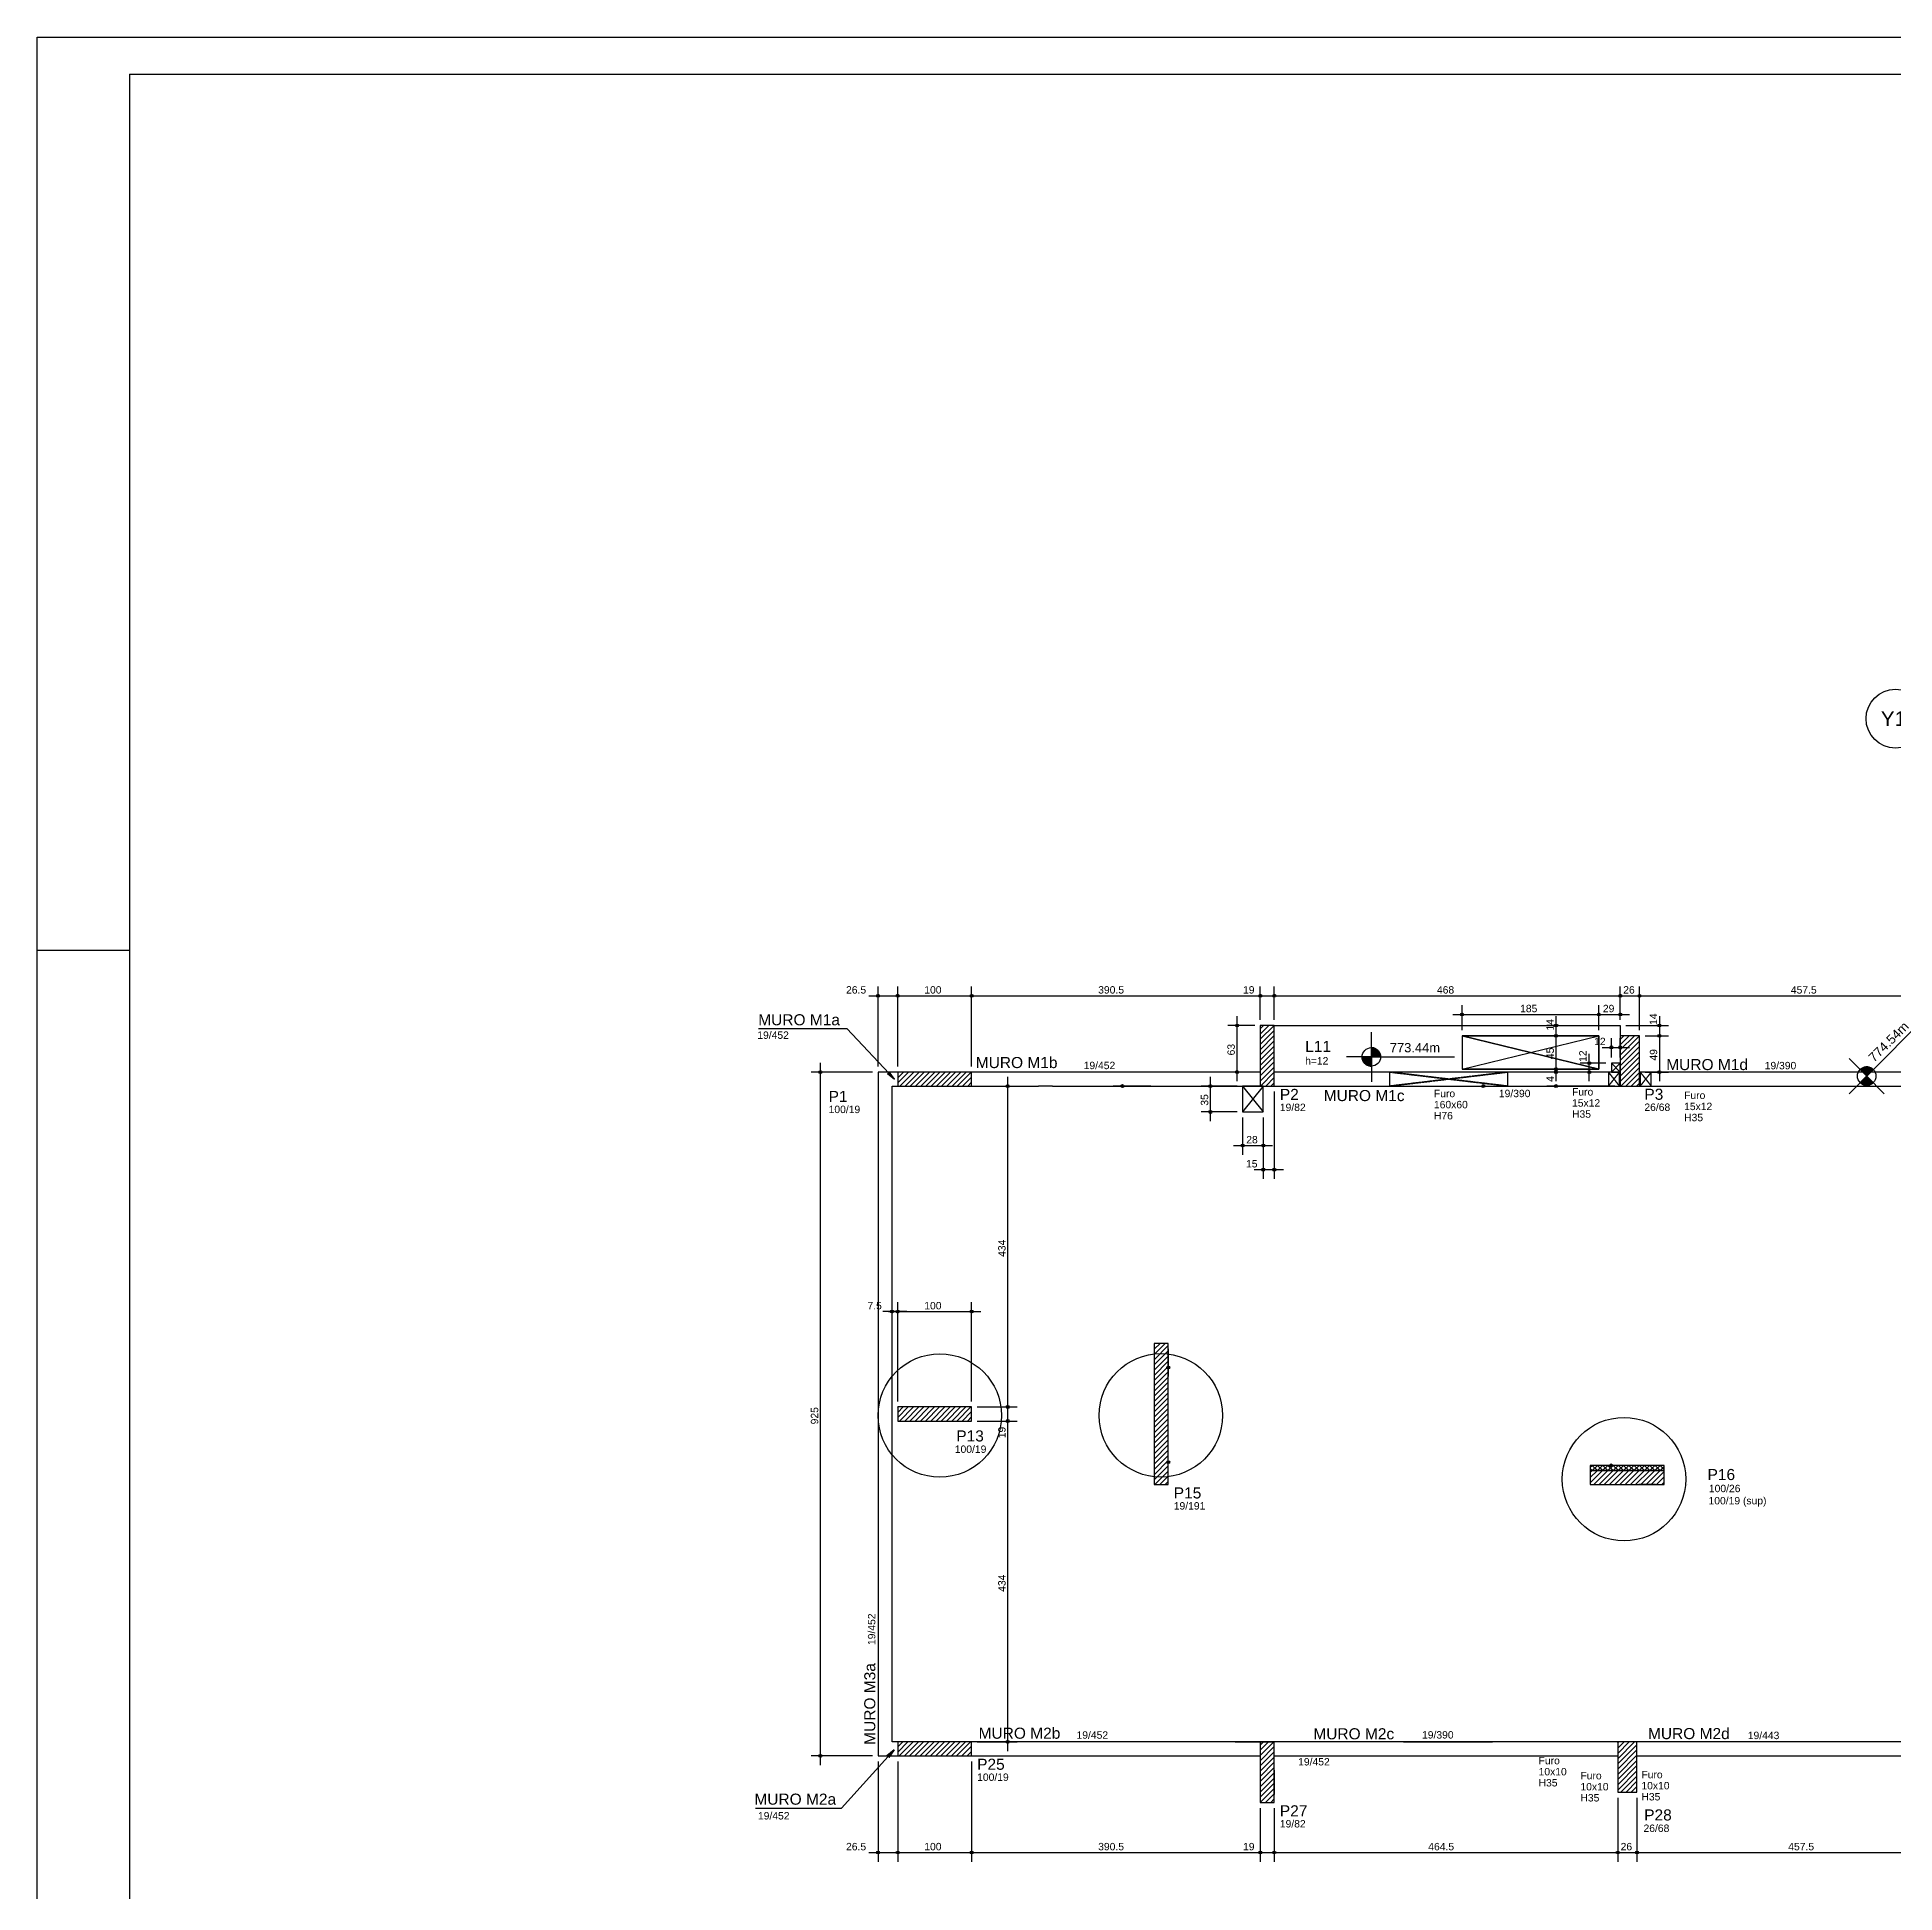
# Model space of a CAD drawing. Header units: millimetres. Extents: x 1659 to 9159, y 667 to 9133.
# Drawn here: x 1659 to 4172, y 6624 to 9133 of the extents above; entities that cross this region are included whole.
import ezdxf

# ---------------------------------------------------------------- set-up
doc = ezdxf.new("R2010")
doc.units = ezdxf.units.MM
doc.linetypes.add('ESTILO_TQS_0001', pattern=[1, 0.7, -0.3])
for name, color, linetype in [('1', 1, 'Continuous'), ('2', 2, 'Continuous'), ('3', 3, 'Continuous'), ('4', 4, 'Continuous'), ('6', 6, 'Continuous'), ('8', 8, 'Continuous'), ('Painéis', 200, 'Continuous')]:
    doc.layers.add(name, color=color, linetype=linetype)
doc.styles.get("Standard").update_dxf_attribs({"font": 'arial.ttf'})

msp = doc.modelspace()

# ---------------------------------------------------------------- linework, layer by layer
at = {"layer": '1', "linetype": 'Continuous'}
for p, q in [((1658.57, 4928.49), (1658.57, 9133.49)), ((1658.57, 9133.49), (9158.57, 9133.49)), ((1658.57, 7898.49), (1783.57, 7898.49)), ((2796.17, 7741.22), (2796.17, 7849.38)), ((2822.67, 7741.22), (2822.67, 7849.38)), ((2822.67, 7741.22), (2822.67, 7849.38)), ((2922.67, 7741.22), (2922.67, 7849.38)), ((2922.67, 7741.22), (2922.67, 7849.38)), ((3313.17, 7804.22), (3313.17, 7849.38)), ((3313.17, 7804.22), (3313.17, 7849.38)), ((3332.17, 7804.22), (3332.17, 7849.38)), ((3332.17, 7804.22), (3332.17, 7849.38)), ((3800.17, 7804.22), (3800.17, 7849.38)), ((3800.17, 7804.22), (3800.17, 7849.38)), ((3826.17, 7790.22), (3826.17, 7849.38)), ((3826.17, 7790.22), (3826.17, 7849.38)), ((2783.67, 7836.88), (2835.17, 7836.88)), ((2810.17, 7836.88), (2935.17, 7836.88)), ((2910.17, 7836.88), (3325.67, 7836.88)), ((3300.67, 7836.88), (3344.67, 7836.88)), ((3319.67, 7836.88), (3812.67, 7836.88)), ((3586.17, 7790.22), (3586.17, 7824.15)), ((3771.17, 7790.22), (3771.17, 7824.15)), ((3771.17, 7790.22), (3771.17, 7824.15)), ((3787.67, 7836.88), (3838.67, 7836.88)), ((3800.17, 7804.22), (3800.17, 7824.15)), ((3813.67, 7836.88), (4296.17, 7836.88)), ((3305.67, 7796.72), (3269.24, 7796.72)), ((3281.74, 7721.22), (3281.74, 7809.22)), ((3313.17, 7778.1), (3331.78, 7796.72)), ((3313.17, 7785.18), (3324.71, 7796.72)), ((3313.17, 7792.25), (3317.64, 7796.72)), ((3313.17, 7796.72), (3313.17, 7796.72)), ((3313.17, 7796.72), (3313.17, 7796.72)), ((3313.17, 7796.72), (3313.17, 7796.72)), ((3332.16, 7796.72), (3800.17, 7796.72)), ((3332.17, 7796.72), (3332.17, 7796.72)), ((3332.17, 7796.72), (3332.17, 7796.72)), ((3573.67, 7811.65), (3783.67, 7811.65)), ((3716.88, 7796.72), (3700.85, 7796.72)), ((3713.35, 7770.22), (3713.35, 7809.22)), ((3713.35, 7725.22), (3713.35, 7795.22)), ((3724.38, 7796.72), (3724.38, 7796.72)), ((3758.67, 7811.65), (3812.67, 7811.65)), ((3800.17, 7796.72), (3800.17, 7782.72)), ((3800.17, 7796.72), (3800.17, 7796.72)), ((3800.17, 7796.72), (3800.17, 7796.72)), ((3800.17, 7796.72), (3800.17, 7796.72)), ((3800.17, 7796.72), (3800.17, 7796.72)), ((3807.67, 7796.72), (3865.64, 7796.72)), ((3853.14, 7809.22), (3853.14, 7770.22)), ((3853.14, 7795.22), (3853.14, 7721.22)), ((4133.51, 7728.22), (4213.06, 7807.77)), ((3313.17, 7771.03), (3332.17, 7790.03)), ((3313.17, 7763.96), (3332.17, 7782.96)), ((3313.17, 7756.89), (3332.17, 7775.89)), ((3313.17, 7749.82), (3332.17, 7768.82)), ((3463.44, 7754.22), (3463.44, 7787.78)), ((3463.44, 7766.72), (3463.44, 7741.72)), ((3463.44, 7766.11), (3467.27, 7766.11)), ((3586.17, 7782.72), (3586.17, 7782.72)), ((3708.45, 7782.72), (3708.45, 7782.72)), ((3708.45, 7782.72), (3708.45, 7782.72)), ((3715.95, 7782.72), (3725.85, 7782.72)), ((3715.95, 7782.72), (3725.85, 7782.72)), ((3771.17, 7782.72), (3771.17, 7782.72)), ((3771.17, 7782.72), (3771.17, 7782.72)), ((3775.67, 7767.13), (3812.67, 7767.13)), ((3788.17, 7753.22), (3788.17, 7779.63)), ((3800.17, 7763.57), (3819.32, 7782.72)), ((3800.17, 7770.64), (3812.24, 7782.72)), ((3800.17, 7777.72), (3805.17, 7782.72)), ((3800.17, 7756.5), (3826.17, 7782.51)), ((3800.17, 7753.22), (3800.17, 7779.63)), ((3800.17, 7749.43), (3826.17, 7775.43)), ((3800.17, 7742.36), (3826.17, 7768.36)), ((3826.17, 7782.72), (3826.17, 7782.72)), ((3826.17, 7782.72), (3826.17, 7782.72)), ((3826.17, 7782.72), (3826.17, 7782.72)), ((3826.17, 7782.72), (3826.17, 7782.72)), ((3833.67, 7782.72), (3865.64, 7782.72)), ((3833.67, 7782.72), (3865.64, 7782.72)), ((2718.18, 6796.22), (2718.18, 7746.22)), ((3313.17, 7742.75), (3332.17, 7761.75)), ((3313.17, 7735.68), (3332.17, 7754.68)), ((3313.17, 7728.61), (3332.17, 7747.61)), ((3313.17, 7721.54), (3332.17, 7740.54)), ((3322.67, 7755.72), (3322.67, 7755.72)), ((3463.44, 7754.22), (3429.88, 7754.22)), ((3450.94, 7754.22), (3475.94, 7754.22)), ((3463.44, 7753.43), (3450.94, 7753.43)), ((3463.44, 7752.63), (3451.04, 7752.63)), ((3463.44, 7751.84), (3451.17, 7751.84)), ((3463.44, 7751.05), (3451.35, 7751.05)), ((3463.44, 7750.26), (3451.59, 7750.26)), ((3463.44, 7749.46), (3451.88, 7749.46)), ((3463.44, 7748.67), (3452.24, 7748.67)), ((3463.44, 7747.88), (3452.67, 7747.88)), ((3463.44, 7747.08), (3453.18, 7747.08)), ((3463.44, 7746.29), (3453.78, 7746.29)), ((3463.44, 7745.5), (3454.49, 7745.5)), ((3463.44, 7744.71), (3455.33, 7744.71)), ((3463.44, 7743.91), (3456.37, 7743.91)), ((3463.44, 7743.12), (3457.69, 7743.12)), ((3463.44, 7742.33), (3459.59, 7742.33)), ((3463.44, 7765.32), (3469.18, 7765.32)), ((3463.44, 7764.53), (3470.51, 7764.53)), ((3463.44, 7763.73), (3471.55, 7763.73)), ((3463.44, 7762.94), (3472.39, 7762.94)), ((3463.44, 7762.15), (3473.1, 7762.15)), ((3463.44, 7761.35), (3473.7, 7761.35)), ((3463.44, 7760.56), (3474.21, 7760.56)), ((3463.44, 7759.77), (3474.64, 7759.77)), ((3463.44, 7758.98), (3475, 7758.98)), ((3463.44, 7758.18), (3475.3, 7758.18)), ((3463.44, 7757.39), (3475.53, 7757.39)), ((3463.44, 7756.6), (3475.71, 7756.6)), ((3463.44, 7755.81), (3475.84, 7755.81)), ((3463.44, 7755.01), (3475.92, 7755.01)), ((3463.44, 7754.22), (3575.94, 7754.22)), ((3463.44, 7754.22), (3463.44, 7720.66)), ((3713.35, 7721.22), (3713.35, 7750.22)), ((3780.67, 7745.72), (3745.71, 7745.72)), ((3758.21, 7721.22), (3758.21, 7758.22)), ((3788.17, 7745.72), (3788.17, 7745.72)), ((3788.17, 7745.72), (3788.17, 7745.72)), ((3800.17, 7735.28), (3826.17, 7761.29)), ((3800.17, 7728.21), (3826.17, 7754.22)), ((3800.17, 7721.14), (3826.17, 7747.15)), ((3800.17, 7745.72), (3800.17, 7745.72)), ((3813.17, 7748.72), (3813.17, 7748.72)), ((4133.51, 7728.22), (4109.78, 7751.95)), ((4126.22, 7735.51), (4131.22, 7740.51)), ((4126.78, 7734.95), (4132.51, 7740.68)), ((4127.34, 7734.39), (4133.67, 7740.72)), ((4127.9, 7733.83), (4134.73, 7740.66)), ((4128.46, 7733.27), (4135.72, 7740.53)), ((4129.02, 7732.71), (4136.64, 7740.33)), ((2788.67, 7733.72), (2705.68, 7733.72)), ((2796.17, 7733.72), (2796.17, 7733.72)), ((2796.17, 7733.72), (2796.17, 7733.72)), ((2822.67, 7718.94), (2837.45, 7733.72)), ((2822.67, 7726.01), (2830.38, 7733.72)), ((2822.67, 7733.08), (2823.31, 7733.72)), ((2822.67, 7733.72), (2822.67, 7733.72)), ((2822.67, 7733.72), (2822.67, 7733.72)), ((2825.52, 7714.72), (2844.52, 7733.72)), ((2832.59, 7714.72), (2851.59, 7733.72)), ((2839.67, 7714.72), (2858.67, 7733.72)), ((2846.74, 7714.72), (2865.74, 7733.72)), ((2853.81, 7714.72), (2872.81, 7733.72)), ((2860.88, 7714.72), (2879.88, 7733.72)), ((2867.95, 7714.72), (2886.95, 7733.72)), ((2872.67, 7724.22), (2872.67, 7724.22)), ((2875.02, 7714.72), (2894.02, 7733.72)), ((2882.09, 7714.72), (2901.09, 7733.72)), ((2889.16, 7714.72), (2908.16, 7733.72)), ((2896.23, 7714.72), (2915.23, 7733.72)), ((2903.31, 7714.72), (2922.31, 7733.72)), ((2910.38, 7714.72), (2922.67, 7727.02)), ((2917.45, 7714.72), (2922.67, 7719.94)), ((2922.67, 7733.72), (2922.67, 7733.72)), ((2922.67, 7733.72), (2922.67, 7733.72)), ((2971.62, 7268.22), (2971.62, 7727.22)), ((3245.76, 7667.22), (3245.76, 7727.22)), ((3305.67, 7733.72), (3269.24, 7733.72)), ((3313.17, 7733.72), (3313.17, 7733.72)), ((3313.42, 7714.72), (3332.17, 7733.46)), ((3320.5, 7714.72), (3332.17, 7726.39)), ((3327.57, 7714.72), (3332.17, 7719.32)), ((3746.21, 7737.72), (3700.85, 7737.72)), ((3746.21, 7737.72), (3700.85, 7737.72)), ((3748.78, 7733.72), (3700.85, 7733.72)), ((3780.67, 7733.72), (3745.71, 7733.72)), ((3753.71, 7737.72), (3753.71, 7737.72)), ((3753.71, 7737.72), (3753.71, 7737.72)), ((3756.28, 7733.72), (3756.28, 7733.72)), ((3788.17, 7733.72), (3788.17, 7733.72)), ((3800.82, 7714.72), (3826.17, 7740.07)), ((3807.89, 7714.72), (3826.17, 7733)), ((3814.96, 7714.72), (3826.17, 7725.93)), ((3822.03, 7714.72), (3826.17, 7718.86)), ((3826.17, 7733.72), (3826.17, 7733.72)), ((3833.67, 7733.72), (3865.64, 7733.72)), ((4133.51, 7728.22), (4109.78, 7704.49)), ((4124.67, 7737.06), (4142.35, 7719.39)), ((4124.67, 7719.39), (4142.35, 7737.06)), ((4125.1, 7736.63), (4127.81, 7739.34)), ((4134.07, 7727.66), (4125.23, 7718.83)), ((4125.66, 7736.07), (4129.71, 7740.13)), ((4134.63, 7727.1), (4125.86, 7718.34)), ((4135.19, 7726.54), (4126.51, 7717.87)), ((4135.75, 7725.98), (4127.2, 7717.43)), ((4136.31, 7725.42), (4127.93, 7717.04)), ((4136.87, 7724.86), (4128.7, 7716.69)), ((4137.43, 7724.3), (4129.51, 7716.38)), ((4129.58, 7732.15), (4137.5, 7740.07)), ((4130.14, 7731.59), (4138.32, 7739.76)), ((4137.99, 7723.74), (4130.38, 7716.12)), ((4130.71, 7731.03), (4139.09, 7739.41)), ((4131.27, 7730.47), (4139.82, 7739.02)), ((4138.55, 7723.18), (4131.3, 7715.92)), ((4131.83, 7729.91), (4140.5, 7738.58)), ((4139.11, 7722.62), (4132.28, 7715.78)), ((4132.39, 7729.35), (4141.15, 7738.11)), ((4132.95, 7728.79), (4141.77, 7737.61)), ((4139.68, 7722.06), (4133.34, 7715.73)), ((4133.51, 7728.22), (4157.24, 7704.49)), ((4140.24, 7721.5), (4134.5, 7715.76)), ((4140.8, 7720.94), (4135.8, 7715.94)), ((4141.36, 7720.38), (4137.29, 7716.31)), ((4141.92, 7719.82), (4139.2, 7717.09)), ((2922.67, 7714.72), (2922.67, 7714.72)), ((2930.17, 7714.72), (2984.12, 7714.72)), ((3165.17, 7714.72), (3114.11, 7714.72)), ((3172.67, 7714.72), (3172.67, 7714.72)), ((3281.75, 7714.72), (3233.26, 7714.72)), ((3289.25, 7714.72), (3289.25, 7714.72)), ((3332.17, 7714.72), (3332.17, 7714.72)), ((3332.17, 7707.22), (3332.17, 7589.21)), ((3566.17, 7714.72), (3566.17, 7714.72)), ((3573.67, 7714.72), (3627.39, 7714.72)), ((3792.67, 7714.72), (3700.85, 7714.72)), ((3800.17, 7714.72), (3800.17, 7714.72)), ((3281.75, 7679.72), (3233.26, 7679.72)), ((3289.25, 7679.72), (3289.25, 7679.72)), ((3289.25, 7679.72), (3289.25, 7679.72)), ((3289.25, 7672.22), (3289.25, 7621.77)), ((3317.25, 7679.72), (3317.25, 7679.72)), ((3317.25, 7679.72), (3317.25, 7679.72)), ((3317.25, 7672.22), (3317.25, 7621.77)), ((3317.25, 7672.22), (3317.25, 7589.21)), ((3276.75, 7634.27), (3329.75, 7634.27)), ((3304.75, 7601.71), (3344.67, 7601.71)), ((2815.17, 7287.12), (2815.17, 7422.26)), ((2822.67, 7288.22), (2822.67, 7422.26)), ((2822.67, 7288.22), (2822.67, 7422.26)), ((2922.67, 7288.22), (2922.67, 7422.26)), ((2922.67, 7288.22), (2922.67, 7422.26)), ((2835.17, 7409.76), (2802.67, 7409.76)), ((2810.17, 7409.76), (2935.17, 7409.76)), ((3169.66, 7351.76), (3184.63, 7366.72)), ((3169.66, 7358.83), (3177.56, 7366.72)), ((3169.66, 7365.9), (3170.49, 7366.72)), ((3169.66, 7366.72), (3169.66, 7366.72)), ((3169.66, 7366.72), (3169.66, 7366.72)), ((3169.66, 7366.72), (3169.66, 7366.72)), ((3169.66, 7366.72), (3169.66, 7366.72)), ((3169.66, 7344.69), (3188.66, 7363.69)), ((3188.66, 7366.72), (3188.66, 7366.72)), ((3188.66, 7366.72), (3188.66, 7366.72)), ((3188.66, 7366.72), (3188.66, 7366.72)), ((3188.66, 7366.72), (3188.66, 7366.72)), ((3169.66, 7337.61), (3188.66, 7356.61)), ((3169.66, 7330.54), (3188.66, 7349.54)), ((3169.66, 7323.47), (3188.66, 7342.47)), ((3188.66, 7359.22), (3188.66, 7321.76)), ((3169.66, 7316.4), (3188.66, 7335.4)), ((3169.66, 7309.33), (3188.66, 7328.33)), ((3169.66, 7302.26), (3188.66, 7321.26)), ((3169.66, 7295.19), (3188.66, 7314.19)), ((2971.62, 7249.22), (2971.62, 7293.22)), ((3169.66, 7288.12), (3188.66, 7307.12)), ((3169.66, 7281.05), (3188.66, 7300.05)), ((3169.66, 7273.98), (3188.66, 7292.98)), ((2815.17, 7279.62), (2815.17, 7279.62)), ((2822.67, 7266.39), (2837, 7280.72)), ((2822.67, 7273.46), (2829.93, 7280.72)), ((2822.67, 7280.53), (2822.86, 7280.72)), ((2822.67, 7280.72), (2822.67, 7280.72)), ((2822.67, 7280.72), (2822.67, 7280.72)), ((2825.07, 7261.72), (2844.07, 7280.72)), ((2832.14, 7261.72), (2851.14, 7280.72)), ((2839.21, 7261.72), (2858.21, 7280.72)), ((2846.29, 7261.72), (2865.29, 7280.72)), ((2853.36, 7261.72), (2872.36, 7280.72)), ((2860.43, 7261.72), (2879.43, 7280.72)), ((2867.5, 7261.72), (2886.5, 7280.72)), ((2872.67, 7271.22), (2872.67, 7271.22)), ((2874.57, 7261.72), (2893.57, 7280.72)), ((2881.64, 7261.72), (2900.64, 7280.72)), ((2888.71, 7261.72), (2907.71, 7280.72)), ((2895.78, 7261.72), (2914.78, 7280.72)), ((2902.85, 7261.72), (2921.85, 7280.72)), ((2909.92, 7261.72), (2922.67, 7274.47)), ((2917, 7261.72), (2922.67, 7267.4)), ((2922.67, 7280.72), (2922.67, 7280.72)), ((2922.67, 7280.72), (2922.67, 7280.72)), ((2922.67, 7280.72), (2922.67, 7280.72)), ((2922.67, 7280.72), (2922.67, 7280.72)), ((2930.17, 7280.72), (2984.12, 7280.72)), ((2930.17, 7280.72), (2984.12, 7280.72)), ((2971.62, 6815.22), (2971.62, 7274.22)), ((3169.66, 7266.9), (3188.66, 7285.9)), ((3169.66, 7259.83), (3188.66, 7278.83)), ((3169.66, 7252.76), (3188.66, 7271.76)), ((3169.66, 7245.69), (3188.66, 7264.69)), ((3179.16, 7271.22), (3179.16, 7271.22)), ((2922.67, 7261.72), (2922.67, 7261.72)), ((2922.67, 7261.72), (2922.67, 7261.72)), ((2930.17, 7261.72), (2984.12, 7261.72)), ((2930.17, 7261.72), (2984.12, 7261.72)), ((3169.66, 7238.62), (3188.66, 7257.62)), ((3169.66, 7231.55), (3188.66, 7250.55)), ((3169.66, 7224.48), (3188.66, 7243.48)), ((3169.66, 7217.41), (3188.66, 7236.41)), ((3169.66, 7210.34), (3188.66, 7229.34)), ((3169.66, 7203.26), (3188.66, 7222.26)), ((3169.66, 7196.19), (3188.66, 7215.19)), ((3188.66, 7204.01), (3188.66, 7218.56)), ((3169.66, 7189.12), (3188.66, 7208.12)), ((3169.66, 7182.05), (3188.66, 7201.05)), ((3170.41, 7175.72), (3188.66, 7193.98)), ((3188.66, 7196.51), (3188.66, 7196.51)), ((3759.67, 7199.3), (3762.09, 7201.72)), ((3759.67, 7201.72), (3759.67, 7201.72)), ((3759.67, 7201.72), (3759.67, 7201.72)), ((3759.67, 7201.72), (3759.67, 7201.72)), ((3759.67, 7201.72), (3759.67, 7201.72)), ((3759.67, 7201.72), (3759.67, 7201.72)), ((3759.67, 7197.31), (3762.26, 7194.72)), ((3759.67, 7178.09), (3776.31, 7194.72)), ((3759.67, 7185.16), (3769.23, 7194.72)), ((3759.67, 7192.23), (3762.16, 7194.72)), ((3762.16, 7194.72), (3769.16, 7201.72)), ((3762.33, 7201.72), (3769.33, 7194.72)), ((3764.38, 7175.72), (3783.38, 7194.72)), ((3769.23, 7194.72), (3776.23, 7201.72)), ((3769.4, 7201.72), (3776.4, 7194.72)), ((3771.45, 7175.72), (3790.45, 7194.72)), ((3802.17, 7201.72), (3775.34, 7201.72)), ((3776.31, 7194.72), (3783.31, 7201.72)), ((3776.47, 7201.72), (3783.47, 7194.72)), ((3778.52, 7175.72), (3797.52, 7194.72)), ((3783.38, 7194.72), (3790.38, 7201.72)), ((3783.54, 7201.72), (3790.54, 7194.72)), ((3785.59, 7175.72), (3804.59, 7194.72)), ((3790.45, 7194.72), (3797.45, 7201.72)), ((3790.61, 7201.72), (3797.61, 7194.72)), ((3792.66, 7175.72), (3811.66, 7194.72)), ((3797.52, 7194.72), (3804.52, 7201.72)), ((3797.69, 7201.72), (3804.69, 7194.72)), ((3799.73, 7175.72), (3818.73, 7194.72)), ((3804.59, 7194.72), (3811.59, 7201.72)), ((3804.76, 7201.72), (3811.76, 7194.72)), ((3806.8, 7175.72), (3825.8, 7194.72)), ((3809.67, 7201.72), (3809.67, 7201.72)), ((3811.66, 7194.72), (3818.66, 7201.72)), ((3811.83, 7201.72), (3818.83, 7194.72)), ((3813.87, 7175.72), (3832.87, 7194.72)), ((3818.73, 7194.72), (3825.73, 7201.72)), ((3818.9, 7201.72), (3825.9, 7194.72)), ((3820.95, 7175.72), (3839.95, 7194.72)), ((3825.8, 7194.72), (3832.8, 7201.72)), ((3825.97, 7201.72), (3832.97, 7194.72)), ((3828.02, 7175.72), (3847.02, 7194.72)), ((3832.87, 7194.72), (3839.87, 7201.72)), ((3833.04, 7201.72), (3840.04, 7194.72)), ((3835.09, 7175.72), (3854.09, 7194.72)), ((3839.95, 7194.72), (3846.95, 7201.72)), ((3840.11, 7201.72), (3847.11, 7194.72)), ((3842.16, 7175.72), (3859.67, 7193.24)), ((3847.02, 7194.72), (3854.02, 7201.72)), ((3847.18, 7201.72), (3854.18, 7194.72)), ((3854.09, 7194.72), (3859.67, 7200.31)), ((3854.25, 7201.72), (3859.67, 7196.31)), ((3859.67, 7201.72), (3859.67, 7201.72)), ((3859.67, 7201.72), (3859.67, 7201.72)), ((3859.67, 7201.72), (3859.67, 7201.72)), ((3169.66, 7175.72), (3169.66, 7175.72)), ((3169.66, 7175.72), (3169.66, 7175.72)), ((3177.48, 7175.72), (3188.66, 7186.91)), ((3184.55, 7175.72), (3188.66, 7179.84)), ((3763.75, 7175.72), (3763.75, 7175.72)), ((3771.25, 7175.72), (3806.66, 7175.72)), ((3809.67, 7185.22), (3809.67, 7185.22)), ((3848.01, 7175.72), (3825.46, 7175.72)), ((3849.23, 7175.72), (3859.67, 7186.16)), ((3856.3, 7175.72), (3859.67, 7179.09)), ((3890.51, 7175.72), (3890.51, 7175.72)), ((2822.67, 6813.84), (2836.55, 6827.72)), ((2822.67, 6820.91), (2829.48, 6827.72)), ((2824.62, 6808.72), (2843.62, 6827.72)), ((2831.69, 6808.72), (2850.69, 6827.72)), ((2838.76, 6808.72), (2857.76, 6827.72)), ((2845.83, 6808.72), (2864.83, 6827.72)), ((2852.9, 6808.72), (2871.9, 6827.72)), ((2859.98, 6808.72), (2878.98, 6827.72)), ((2867.05, 6808.72), (2886.05, 6827.72)), ((2872.67, 6818.22), (2872.67, 6818.22)), ((2874.12, 6808.72), (2893.12, 6827.72)), ((2881.19, 6808.72), (2900.19, 6827.72)), ((2888.26, 6808.72), (2907.26, 6827.72)), ((2895.33, 6808.72), (2914.33, 6827.72)), ((2902.4, 6808.72), (2921.4, 6827.72)), ((2909.47, 6808.72), (2922.67, 6821.92)), ((2916.54, 6808.72), (2922.67, 6814.85)), ((2922.67, 6827.72), (2922.67, 6827.72)), ((2930.17, 6827.72), (2984.12, 6827.72)), ((3167.2, 6827.72), (3114.11, 6827.72)), ((3174.7, 6827.72), (3174.7, 6827.72)), ((3313.16, 6809.36), (3331.53, 6827.73)), ((3313.16, 6816.43), (3324.46, 6827.73)), ((3313.16, 6823.51), (3317.38, 6827.73)), ((3313.16, 6802.29), (3332.16, 6821.29)), ((3313.16, 6795.22), (3332.16, 6814.22)), ((3499.41, 6827.72), (3499.41, 6827.72)), ((3506.91, 6827.72), (3627.39, 6827.72)), ((3789.17, 6827.72), (3700.85, 6827.72)), ((3796.67, 6804.97), (3819.43, 6827.72)), ((3796.67, 6812.04), (3812.36, 6827.72)), ((3796.67, 6819.11), (3805.29, 6827.72)), ((3796.67, 6826.18), (3798.21, 6827.72)), ((3796.67, 6827.72), (3796.67, 6827.72)), ((3796.67, 6827.72), (3796.67, 6827.72)), ((3796.67, 6797.9), (3822.67, 6823.9)), ((3796.67, 6790.82), (3822.67, 6816.82)), ((3822.67, 6827.72), (3822.67, 6827.72)), ((2788.67, 6808.72), (2705.68, 6808.72)), ((2796.17, 6808.72), (2796.17, 6808.72)), ((2796.17, 6808.72), (2796.17, 6808.72)), ((2796.17, 6801.22), (2796.17, 6665.6)), ((2822.67, 6808.72), (2822.67, 6808.72)), ((2822.67, 6808.72), (2822.67, 6808.72)), ((2822.67, 6801.22), (2822.67, 6665.6)), ((2822.67, 6801.22), (2822.67, 6665.6)), ((2922.67, 6808.72), (2922.67, 6808.72)), ((2922.67, 6808.72), (2922.67, 6808.72)), ((2922.67, 6801.22), (2922.67, 6665.6)), ((2922.67, 6801.22), (2922.67, 6665.6)), ((3313.16, 6808.72), (3313.16, 6808.72)), ((3313.16, 6788.15), (3332.16, 6807.15)), ((3313.16, 6801.22), (3313.16, 6767.73)), ((3313.16, 6781.08), (3332.16, 6800.08)), ((3313.16, 6774.01), (3332.16, 6793.01)), ((3313.16, 6766.94), (3332.16, 6785.94)), ((3322.66, 6786.73), (3322.66, 6786.73)), ((3332.16, 6797.08), (3332.16, 6797.08)), ((3332.16, 6789.58), (3332.16, 6756.77)), ((3796.67, 6783.75), (3822.67, 6809.75)), ((3796.67, 6776.68), (3822.67, 6802.68)), ((3796.67, 6769.61), (3822.67, 6795.61)), ((3796.67, 6762.54), (3822.67, 6788.54)), ((3809.67, 6793.72), (3809.67, 6793.72)), ((3313.16, 6759.87), (3332.16, 6778.87)), ((3313.16, 6752.79), (3332.16, 6771.79)), ((3313.16, 6745.73), (3332.16, 6764.72)), ((3800.92, 6759.72), (3822.67, 6781.47)), ((3808, 6759.72), (3822.67, 6774.4)), ((3815.07, 6759.72), (3822.67, 6767.33)), ((3822.14, 6759.72), (3822.67, 6760.26)), ((3313.16, 6745.73), (3313.16, 6745.73)), ((3313.16, 6745.73), (3313.16, 6745.73)), ((3313.16, 6738.23), (3313.16, 6665.6)), ((3313.16, 6738.23), (3313.16, 6665.6)), ((3320.24, 6745.73), (3332.16, 6757.65)), ((3327.31, 6745.73), (3332.16, 6750.58)), ((3332.16, 6745.73), (3332.16, 6745.73)), ((3332.16, 6745.73), (3332.16, 6745.73)), ((3332.16, 6738.23), (3332.16, 6665.6)), ((3332.16, 6738.23), (3332.16, 6665.6)), ((3796.67, 6759.72), (3796.67, 6759.72)), ((3796.67, 6759.72), (3796.67, 6759.72)), ((3796.67, 6752.22), (3796.67, 6665.6)), ((3796.67, 6752.22), (3796.67, 6665.6)), ((3822.67, 6759.72), (3822.67, 6759.72)), ((3822.67, 6759.72), (3822.67, 6759.72)), ((3822.67, 6752.22), (3822.67, 6665.6)), ((3822.67, 6752.22), (3822.67, 6665.6)), ((2783.67, 6678.1), (2835.17, 6678.1)), ((2810.17, 6678.1), (2935.17, 6678.1)), ((2910.17, 6678.1), (3325.66, 6678.1)), ((3300.66, 6678.1), (3344.66, 6678.1)), ((3319.66, 6678.1), (3809.17, 6678.1)), ((3784.17, 6678.1), (3835.17, 6678.1)), ((3810.17, 6678.1), (4292.67, 6678.1))]:
    msp.add_line(p, q, dxfattribs=at)
for points in [[(2634.38, 7792.48), (2753.98, 7792.48), (2818.37, 7724.06), (2808.69, 7731.97), (2818.37, 7724.06), (2811.06, 7734.2)], [(3463.44, 7766.72), (3463.44, 7754.22), (3475.94, 7754.22), (3475.93, 7754.67), (3475.88, 7755.46), (3475.78, 7756.25), (3475.61, 7757.07), (3475.41, 7757.81), (3475.14, 7758.63), (3474.8, 7759.44), (3474.42, 7760.19), (3473.95, 7760.99), (3473.37, 7761.81), (3472.67, 7762.65), (3472.08, 7763.26), (3471.29, 7763.95), (3470.75, 7764.36), (3470.16, 7764.76), (3469.45, 7765.18), (3468.75, 7765.54), (3467.67, 7765.98), (3466.68, 7766.29), (3465.89, 7766.48), (3464.92, 7766.63), (3464.14, 7766.7), (3463.44, 7766.72)], [(3463.44, 7741.72), (3463.44, 7754.22), (3450.94, 7754.22), (3450.95, 7753.76), (3451, 7752.98), (3451.11, 7752.19), (3451.27, 7751.37), (3451.47, 7750.63), (3451.75, 7749.81), (3452.08, 7749), (3452.46, 7748.25), (3452.94, 7747.45), (3453.51, 7746.63), (3454.21, 7745.79), (3454.8, 7745.18), (3455.6, 7744.49), (3456.14, 7744.08), (3456.72, 7743.68), (3457.43, 7743.26), (3458.13, 7742.9), (3459.22, 7742.46), (3460.21, 7742.15), (3461, 7741.96), (3461.96, 7741.81), (3462.74, 7741.74), (3463.44, 7741.72)], [(4124.67, 7737.06), (4133.51, 7728.22), (4142.35, 7737.06), (4142.02, 7737.38), (4141.42, 7737.9), (4140.79, 7738.38), (4140.1, 7738.85), (4139.44, 7739.23), (4138.66, 7739.61), (4137.85, 7739.95), (4137.05, 7740.21), (4136.15, 7740.44), (4135.16, 7740.61), (4134.07, 7740.71), (4133.23, 7740.72), (4132.17, 7740.65), (4131.5, 7740.56), (4130.81, 7740.43), (4130.01, 7740.23), (4129.26, 7739.98), (4128.18, 7739.53), (4127.26, 7739.05), (4126.57, 7738.62), (4125.78, 7738.05), (4125.18, 7737.54), (4124.67, 7737.06)], [(2822.67, 7733.72), (2796.17, 7733.72)], [(2796.17, 7733.72), (2796.17, 6808.72)], [(3050.67, 7733.72), (2922.67, 7733.72)], [(3313.17, 7733.72), (3050.67, 7733.72)], [(3800.17, 7733.72), (3332.17, 7733.72)], [(4283.67, 7733.72), (3826.17, 7733.72)], [(4142.35, 7719.39), (4133.51, 7728.22), (4124.67, 7719.39), (4125, 7719.07), (4125.59, 7718.55), (4126.23, 7718.07), (4126.92, 7717.6), (4127.58, 7717.22), (4128.36, 7716.83), (4129.17, 7716.5), (4129.97, 7716.24), (4130.87, 7716.01), (4131.86, 7715.83), (4132.94, 7715.74), (4133.79, 7715.73), (4134.84, 7715.8), (4135.52, 7715.89), (4136.21, 7716.02), (4137.01, 7716.22), (4137.76, 7716.47), (4138.84, 7716.92), (4139.76, 7717.4), (4140.45, 7717.83), (4141.24, 7718.4), (4141.84, 7718.9), (4142.35, 7719.39)], [(2815.17, 7714.72), (2822.67, 7714.72)], [(2815.17, 6827.72), (2815.17, 7714.72)], [(2922.67, 7714.72), (3013.17, 7714.72)], [(3032.17, 7714.72), (3013.17, 7714.72)], [(3032.17, 7714.72), (3313.17, 7714.72)], [(3332.17, 7714.72), (3800.17, 7714.72)], [(3826.17, 7714.72), (4283.67, 7714.72)], [(2630.32, 6737.86), (2746.82, 6737.86), (2817.71, 6816.97), (2810.66, 6806.65), (2817.71, 6816.97), (2808.22, 6808.83)], [(2822.67, 6827.72), (2815.17, 6827.72)], [(3313.16, 6827.72), (2922.67, 6827.72)], [(3279.14, 6827.72), (3332.16, 6827.72)], [(3796.67, 6827.72), (3298.14, 6827.72)], [(4280.17, 6827.72), (3822.67, 6827.72)], [(2796.17, 6808.72), (2822.67, 6808.72)], [(2922.67, 6808.72), (3313.16, 6808.72)], [(3332.16, 6808.72), (3368.67, 6808.72)], [(3368.67, 6808.72), (3796.67, 6808.72)], [(3822.67, 6808.72), (4280.17, 6808.72)]]:
    msp.add_lwpolyline(points, dxfattribs=at)
at = {"layer": '1', "linetype": 'ESTILO_TQS_0001'}
for points in [[(3568.1, 7724.22), (3488.1, 7714.72), (3648.1, 7714.72), (3568.1, 7724.22), (3648.1, 7714.72), (3648.1, 7733.72), (3568.1, 7724.22), (3648.1, 7733.72), (3488.1, 7733.72), (3568.1, 7724.22), (3488.1, 7733.72), (3488.1, 7714.72), (3568.1, 7724.22)], [(3791.67, 7724.22), (3784.17, 7714.72), (3799.17, 7714.72), (3791.67, 7724.22), (3799.17, 7714.72), (3799.17, 7733.72), (3791.67, 7724.22), (3799.17, 7733.72), (3784.17, 7733.72), (3791.67, 7724.22), (3784.17, 7733.72), (3784.17, 7714.72), (3791.67, 7724.22)], [(3834.67, 7724.22), (3827.17, 7714.72), (3842.17, 7714.72), (3834.67, 7724.22), (3842.17, 7714.72), (3842.17, 7733.72), (3834.67, 7724.22), (3842.17, 7733.72), (3827.17, 7733.72), (3834.67, 7724.22), (3827.17, 7733.72), (3827.17, 7714.72), (3834.67, 7724.22)]]:
    msp.add_lwpolyline(points, dxfattribs=at)
at = {"layer": '1', "linetype": 'Continuous'}
for centre, radius in [((2796.17, 7836.88), 2), ((2796.17, 7836.88), 1), ((2822.67, 7836.88), 2), ((2822.67, 7836.88), 2), ((2822.67, 7836.88), 1), ((2822.67, 7836.88), 1), ((2922.67, 7836.88), 2), ((2922.67, 7836.88), 2), ((2922.67, 7836.88), 1), ((2922.67, 7836.88), 1), ((3313.17, 7836.88), 2), ((3313.17, 7836.88), 2), ((3313.17, 7836.88), 1), ((3313.17, 7836.88), 1), ((3332.17, 7836.88), 2), ((3332.17, 7836.88), 2), ((3332.17, 7836.88), 1), ((3332.17, 7836.88), 1), ((3800.17, 7836.88), 2), ((3800.17, 7836.88), 2), ((3800.17, 7836.88), 1), ((3800.17, 7836.88), 1), ((3826.17, 7836.88), 2), ((3826.17, 7836.88), 2), ((3826.17, 7836.88), 1), ((3826.17, 7836.88), 1), ((3281.74, 7796.72), 2), ((3281.74, 7796.72), 1), ((3586.17, 7811.65), 2), ((3586.17, 7811.65), 1), ((3713.35, 7796.72), 2), ((3713.35, 7796.72), 1), ((3771.17, 7811.65), 2), ((3771.17, 7811.65), 2), ((3771.17, 7811.65), 1), ((3771.17, 7811.65), 1), ((3800.17, 7811.65), 2), ((3800.17, 7811.65), 1), ((3853.14, 7796.72), 2), ((3853.14, 7796.72), 1), ((3463.44, 7754.22), 12.5), ((3713.35, 7782.72), 2), ((3713.35, 7782.72), 2), ((3713.35, 7782.72), 1), ((3713.35, 7782.72), 1), ((3788.17, 7767.13), 2), ((3788.17, 7767.13), 1), ((3800.17, 7767.13), 2), ((3800.17, 7767.13), 1), ((3853.14, 7782.72), 2), ((3853.14, 7782.72), 2), ((3853.14, 7782.72), 1), ((3853.14, 7782.72), 1), ((3758.21, 7745.72), 2), ((3758.21, 7745.72), 1), ((4133.51, 7728.22), 12.5), ((2718.18, 7733.72), 2), ((2718.18, 7733.72), 1), ((2971.62, 7714.72), 2), ((2971.62, 7714.72), 1), ((3126.61, 7714.72), 2), ((3126.61, 7714.72), 1), ((3245.76, 7714.72), 2), ((3245.76, 7714.72), 1), ((3281.74, 7733.72), 2), ((3281.74, 7733.72), 1), ((3614.89, 7714.72), 2), ((3614.89, 7714.72), 1), ((3713.35, 7737.72), 2), ((3713.35, 7737.72), 2), ((3713.35, 7733.72), 2), ((3713.35, 7714.72), 2), ((3713.35, 7737.72), 1), ((3713.35, 7737.72), 1), ((3713.35, 7733.72), 1), ((3713.35, 7714.72), 1), ((3758.21, 7733.72), 2), ((3758.21, 7733.72), 1), ((3853.14, 7733.72), 2), ((3853.14, 7733.72), 1), ((3245.76, 7679.72), 2), ((3245.76, 7679.72), 1), ((3289.25, 7634.27), 2), ((3289.25, 7634.27), 1), ((3317.25, 7634.27), 2), ((3317.25, 7634.27), 1), ((3317.25, 7601.71), 2), ((3317.25, 7601.71), 1), ((3332.17, 7601.71), 2), ((3332.17, 7601.71), 1), ((2815.17, 7409.76), 2), ((2815.17, 7409.76), 1), ((2822.67, 7409.76), 2), ((2822.67, 7409.76), 2), ((2822.67, 7409.76), 1), ((2822.67, 7409.76), 1), ((2922.67, 7409.76), 2), ((2922.67, 7409.76), 2), ((2922.67, 7409.76), 1), ((2922.67, 7409.76), 1), ((3188.66, 7334.26), 2), ((3188.66, 7334.26), 1), ((2971.62, 7280.72), 2), ((2971.62, 7280.72), 2), ((2971.62, 7261.72), 2), ((2971.62, 7261.72), 2), ((2971.62, 7280.72), 1), ((2971.62, 7280.72), 1), ((2971.62, 7261.72), 1), ((2971.62, 7261.72), 1), ((3188.66, 7206.06), 2), ((3188.66, 7206.06), 1), ((3787.84, 7201.72), 2), ((3787.84, 7201.72), 1), ((2718.18, 6808.72), 2), ((2971.62, 6827.72), 2), ((2971.62, 6827.72), 1), ((2718.18, 6808.72), 1), ((2796.17, 6678.1), 2), ((2796.17, 6678.1), 1), ((2822.67, 6678.1), 2), ((2822.67, 6678.1), 2), ((2822.67, 6678.1), 1), ((2822.67, 6678.1), 1), ((2922.67, 6678.1), 2), ((2922.67, 6678.1), 2), ((2922.67, 6678.1), 1), ((2922.67, 6678.1), 1), ((3313.16, 6678.1), 2), ((3313.16, 6678.1), 2), ((3313.16, 6678.1), 1), ((3313.16, 6678.1), 1), ((3332.16, 6678.1), 2), ((3332.16, 6678.1), 2), ((3332.16, 6678.1), 1), ((3332.16, 6678.1), 1), ((3796.67, 6678.1), 2), ((3796.67, 6678.1), 2), ((3796.67, 6678.1), 1), ((3796.67, 6678.1), 1), ((3822.67, 6678.1), 2), ((3822.67, 6678.1), 2), ((3822.67, 6678.1), 1), ((3822.67, 6678.1), 1)]:
    msp.add_circle(centre, radius, dxfattribs=at)
at = {"layer": '2', "linetype": 'Continuous'}
for p, q in [((3586.17, 7782.72), (3586.17, 7737.72)), ((3586.17, 7737.72), (3771.17, 7782.72)), ((3771.17, 7737.72), (3586.17, 7782.72)), ((3586.17, 7782.72), (3771.17, 7782.72)), ((3586.17, 7782.72), (3771.17, 7737.72)), ((3586.17, 7737.72), (3771.17, 7782.72)), ((3771.17, 7782.72), (3771.17, 7737.72)), ((3800.17, 7733.72), (3788.17, 7745.72)), ((3800.17, 7745.72), (3788.17, 7733.72)), ((3771.17, 7737.72), (3586.17, 7737.72)), ((3317.25, 7714.72), (3289.25, 7679.72)), ((3289.25, 7714.72), (3317.25, 7679.72))]:
    msp.add_line(p, q, dxfattribs=at)
for points in [[(3586.17, 7782.72), (3586.17, 7737.72), (3771.17, 7737.72), (3771.17, 7782.72), (3586.17, 7782.72)], [(3800.17, 7733.72), (3800.17, 7745.72), (3788.17, 7745.72), (3788.17, 7733.72), (3800.17, 7733.72)], [(3317.25, 7714.72), (3289.25, 7714.72), (3289.25, 7679.72), (3317.25, 7679.72), (3317.25, 7714.72)]]:
    msp.add_lwpolyline(points, dxfattribs=at)
msp.add_circle((4172.67, 8211.71), 40, dxfattribs=at)
at = {"layer": '6', "linetype": 'Continuous'}
for points in [[(3313.17, 7714.72), (3332.17, 7714.72), (3332.17, 7796.72), (3313.17, 7796.72), (3313.17, 7714.72)], [(3800.17, 7714.72), (3826.17, 7714.72), (3826.17, 7782.72), (3800.17, 7782.72), (3800.17, 7714.72)], [(2822.67, 7714.72), (2922.67, 7714.72), (2922.67, 7733.72), (2822.67, 7733.72), (2822.67, 7714.72)], [(3169.66, 7175.72), (3188.66, 7175.72), (3188.66, 7366.72), (3169.66, 7366.72), (3169.66, 7175.72)], [(2822.67, 7261.72), (2922.67, 7261.72), (2922.67, 7280.72), (2822.67, 7280.72), (2822.67, 7261.72)], [(3759.67, 7201.72), (3759.67, 7194.72), (3859.67, 7194.72), (3859.67, 7201.72), (3759.67, 7201.72)], [(3759.67, 7175.72), (3859.67, 7175.72), (3859.67, 7194.72), (3759.67, 7194.72), (3759.67, 7175.72)], [(2822.67, 6808.72), (2922.67, 6808.72), (2922.67, 6827.72), (2822.67, 6827.72), (2822.67, 6808.72)], [(3313.16, 6745.73), (3332.16, 6745.73), (3332.16, 6827.73), (3313.16, 6827.73), (3313.16, 6745.73)], [(3796.67, 6759.72), (3822.67, 6759.72), (3822.67, 6827.72), (3796.67, 6827.72), (3796.67, 6759.72)]]:
    msp.add_lwpolyline(points, dxfattribs=at)
at = {"layer": '8', "linetype": 'Continuous'}
for q in [(9108.57, 9083.49), (1783.57, 4978.49)]:
    msp.add_line((1783.57, 9083.49), q, dxfattribs=at)
at = {"layer": 'Painéis', "color": 5}
for centre in [(2879.66, 7269.16), (3178.66, 7269.34), (3805.24, 7183.04)]:
    msp.add_circle(centre, 83.49, dxfattribs=at)

# ---------------------------------------------------------------- texts
at = {"layer": '1', "linetype": 'Continuous'}
for s, height, p in [('26.5', 10, (2752.84, 7839.88)), ('100', 10, (2858.67, 7839.88)), ('390.5', 10, (3093.92, 7839.88)), ('19', 10, (3289.83, 7839.88)), ('468', 10, (3552.17, 7839.88)), ('26', 10, (3804.17, 7839.88)), ('457.5', 10, (4030.92, 7839.88)), ('185', 10, (3664.67, 7814.65)), ('29', 10, (3776.67, 7814.65)), ('773.44m', 12.5, (3488.44, 7760.47)), ('12', 10, (3764.83, 7770.13)), ('160x60', 10, (3548.1, 7684.72)), ('Furo', 10, (3548.1, 7699.72)), ('15x12', 10, (3734.93, 7686.97)), ('Furo', 10, (3734.93, 7701.97)), ('15x12', 10, (3886.55, 7682.25)), ('Furo', 10, (3886.55, 7697.25)), ('H76', 10, (3548.1, 7669.72)), ('H35', 10, (3734.93, 7671.97)), ('H35', 10, (3886.55, 7667.25)), ('28', 10, (3294.25, 7637.27)), ('15', 10, (3293.92, 7604.71)), ('7.5', 10, (2781.84, 7412.76)), ('100', 10, (2858.67, 7412.76)), ('10x10', 10, (3689.69, 6782.47)), ('Furo', 10, (3689.69, 6797.47)), ('Furo', 10, (3746.27, 6777.11)), ('Furo', 10, (3828.78, 6778.54)), ('H35', 10, (3689.69, 6767.47)), ('10x10', 10, (3746.27, 6762.11)), ('10x10', 10, (3828.78, 6763.54)), ('H35', 10, (3746.27, 6747.11)), ('H35', 10, (3828.78, 6748.54)), ('26.5', 10, (2752.84, 6681.1)), ('100', 10, (2858.67, 6681.1)), ('390.5', 10, (3093.92, 6681.1)), ('19', 10, (3289.83, 6681.1)), ('464.5', 10, (3540.42, 6681.1)), ('26', 10, (3800.67, 6681.1)), ('457.5', 10, (4027.42, 6681.1))]:
    msp.add_text(s, height=height, dxfattribs=at).set_placement(p)
for s, height, rotation, p in [('14', 10, 90, (3710.27, 7789.92)), ('14', 10, 90, (3850.04, 7797.4)), ('774.54m', 12.5, 45, (4143.48, 7746.22)), ('63', 10, 90, (3278.74, 7756.22)), ('45', 10, 90, (3710.35, 7751.22)), ('12', 10, 90, (3754.63, 7747.45)), ('49', 10, 90, (3850.14, 7749.22)), ('4', 10, 90, (3710.35, 7720.39)), ('35', 10, 90, (3242.76, 7688.22)), ('434', 10, 90, (2968.62, 7483.72)), ('925', 10, 90, (2715.18, 7257.22)), ('19', 10, 90, (2968.62, 7238.39)), ('434', 10, 90, (2968.62, 7030.72))]:
    msp.add_text(s, height=height, rotation=rotation, dxfattribs=at).set_placement(p)
at = {"layer": '3', "linetype": 'Continuous'}
for s, p in [('19/452', (2632.75, 7778.65)), ('19/452', (3074.27, 7737.65)), ('h=12', (3373.85, 7743.94)), ('19/390', (3995.55, 7737.47)), ('19/82', (3339.67, 7680.97)), ('19/390', (3635.96, 7699.75)), ('26/68', (3832.79, 7681.17)), ('100/19', (2729.25, 7678.2)), ('100/19', (2899.95, 7218.64)), ('100/26', (3920.05, 7165.48)), ('19/191', (3196.16, 7141.97)), ('100/19 (sup)', (3919.55, 7148.97)), ('19/452', (3064.62, 6831.98)), ('19/390', (3531.97, 6832.24)), ('19/443', (3972.67, 6831.47)), ('100/19', (2930.17, 6774.97)), ('19/452', (3364.43, 6795.84)), ('19/452', (2633.64, 6722.77)), ('19/82', (3339.66, 6711.98)), ('26/68', (3831.6, 6705.93))]:
    msp.add_text(s, height=10, dxfattribs=at).set_placement(p)
msp.add_text('19/452', height=10, rotation=90, dxfattribs=at).set_placement((2792.42, 6958.72))
at = {"layer": '4', "linetype": 'Continuous'}
for s, p in [('MURO M1a', (2634.04, 7796.95)), ('L11', (3373.85, 7760.94)), ('MURO M1b', (2928.3, 7739.09)), ('MURO M1d', (3862.39, 7736.37)), ('MURO M1c', (3398.99, 7694.43)), ('MURO M2b', (2932.13, 6831.98)), ('MURO M2c', (3384.95, 6831.19)), ('MURO M2d', (3837.67, 6831.47)), ('MURO M2a', (2628.81, 6742.76))]:
    msp.add_text(s, height=15, dxfattribs=at).set_placement(p)
msp.add_text('MURO M3a', height=15, rotation=90, dxfattribs=at).set_placement((2792.42, 6823.72))
at = {"layer": '6', "linetype": 'Continuous'}
for s, height, p in [('Y1', 20, (4152.67, 8201.71)), ('P1', 15, (2729.25, 7693.2)), ('P2', 15, (3339.67, 7695.97)), ('P3', 15, (3832.79, 7696.17)), ('P13', 15, (2901.95, 7234.05)), ('P16', 15, (3918.24, 7181.88)), ('P15', 15, (3196.16, 7156.97)), ('P25', 15, (2930.17, 6789.97)), ('P27', 15, (3339.66, 6726.98)), ('P28', 15, (3832.56, 6721.41))]:
    msp.add_text(s, height=height, dxfattribs=at).set_placement(p)

doc.saveas('drawing.dxf')
